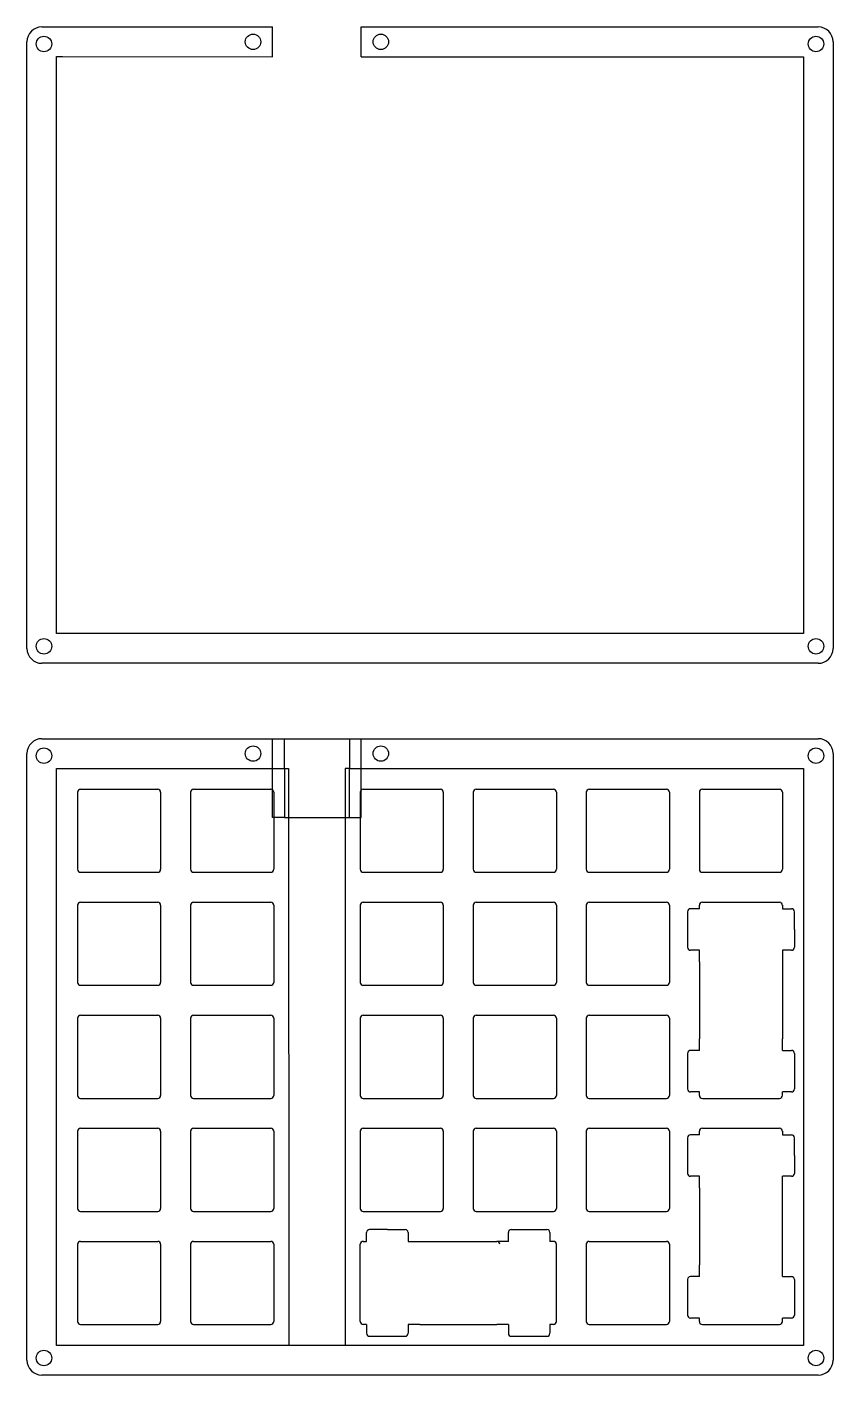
# Model space of a CAD drawing. Header units: millimetres. Extents: x 45 to 619, y 20 to 248.
# Drawn here: x 191.1 to 326.9, y 20.4 to 247.6 of the extents above; entities that cross this region are included whole.
import ezdxf

# ---------------------------------------------------------------- set-up
doc = ezdxf.new("R2010")
doc.units = ezdxf.units.MM

msp = doc.modelspace()

# ---------------------------------------------------------------- linework, layer by layer
for p, q in [((193.58, 247.56), (196.08, 247.56)), ((196.08, 247.56), (232.47, 247.56)), ((232.47, 242.55), (232.47, 247.56)), ((247.41, 247.56), (321.9, 247.56)), ((247.41, 242.55), (247.41, 247.56)), ((321.9, 247.56), (324.4, 247.56)), ((191.08, 142.81), (191.08, 245.06)), ((326.9, 245.06), (326.9, 145.31)), ((196.08, 145.31), (196.08, 242.56)), ((196.08, 242.56), (197.08, 242.56)), ((197.08, 242.56), (232.47, 242.55)), ((247.41, 242.55), (320.9, 242.55)), ((320.9, 242.55), (321.9, 242.55)), ((321.9, 242.55), (321.9, 146.31)), ((321.9, 146.31), (321.9, 145.31)), ((197.08, 145.31), (196.08, 145.31)), ((321.9, 145.31), (197.08, 145.31)), ((326.9, 145.31), (326.9, 142.81)), ((196.08, 140.31), (193.58, 140.31)), ((324.4, 140.31), (196.08, 140.31)), ((193.58, 127.61), (196.08, 127.61)), ((196.08, 127.61), (234.47, 127.61)), ((232.47, 122.6), (232.47, 127.61)), ((234.47, 122.6), (234.47, 127.61)), ((234.47, 127.61), (245.41, 127.61)), ((245.41, 127.61), (321.9, 127.61)), ((245.41, 127.61), (245.41, 122.6)), ((247.41, 122.6), (247.41, 127.61)), ((321.9, 127.61), (324.4, 127.61)), ((191.08, 22.86), (191.08, 125.11)), ((326.9, 125.11), (326.9, 25.36)), ((196.08, 25.36), (196.08, 122.61)), ((196.08, 122.61), (197.08, 122.61)), ((197.08, 122.61), (234.47, 122.6)), ((232.47, 114.3), (232.47, 122.6)), ((234.47, 122.6), (234.47, 115.3)), ((234.47, 122.6), (235.17, 122.6)), ((235.17, 122.6), (235.18, 26.36)), ((245.41, 122.6), (244.7, 122.6)), ((244.7, 122.6), (244.7, 25.36)), ((245.41, 114.3), (245.41, 122.6)), ((245.41, 122.6), (320.9, 122.6)), ((247.41, 114.3), (247.41, 122.6)), ((320.9, 122.6), (321.9, 122.6)), ((321.9, 122.6), (321.9, 26.36)), ((199.6, 118.59), (199.6, 105.59)), ((200.1, 119.09), (213.1, 119.09)), ((213.6, 118.59), (213.6, 105.59)), ((218.65, 118.59), (218.65, 105.59)), ((219.15, 119.09), (232.15, 119.09)), ((232.65, 118.59), (232.65, 105.59)), ((247.23, 118.59), (247.23, 105.59)), ((247.73, 119.09), (260.73, 119.09)), ((261.23, 118.59), (261.23, 105.59)), ((266.28, 118.59), (266.28, 105.59)), ((266.78, 119.09), (279.78, 119.09)), ((280.28, 118.59), (280.28, 105.59)), ((285.33, 118.59), (285.33, 105.59)), ((285.83, 119.09), (298.83, 119.09)), ((299.33, 118.59), (299.33, 105.59)), ((304.38, 118.59), (304.38, 105.59)), ((304.88, 119.09), (317.88, 119.09)), ((318.38, 118.59), (318.38, 105.59)), ((234.47, 114.3), (232.47, 114.3)), ((234.47, 115.3), (234.47, 114.3)), ((234.47, 114.3), (244.41, 114.3)), ((244.41, 114.3), (245.41, 114.3)), ((245.41, 114.3), (247.41, 114.3)), ((200.1, 105.09), (213.1, 105.09)), ((219.15, 105.09), (232.15, 105.09)), ((247.73, 105.09), (260.73, 105.09)), ((266.78, 105.09), (279.78, 105.09)), ((285.83, 105.09), (298.83, 105.09)), ((304.88, 105.09), (317.88, 105.09)), ((200.1, 100.04), (213.1, 100.04)), ((219.15, 100.04), (232.15, 100.04)), ((247.73, 100.04), (260.73, 100.04)), ((266.78, 100.04), (279.78, 100.04)), ((285.83, 100.04), (298.83, 100.04)), ((304.88, 100.04), (317.88, 100.04)), ((318.37, 100.04), (318.38, 100.04)), ((199.6, 99.54), (199.6, 86.54)), ((213.6, 99.54), (213.6, 86.54)), ((218.65, 99.54), (218.65, 86.54)), ((232.65, 99.54), (232.65, 86.54)), ((247.23, 99.54), (247.23, 86.54)), ((261.23, 99.54), (261.23, 86.54)), ((266.28, 99.54), (266.28, 86.54)), ((280.28, 99.54), (280.28, 86.54)), ((285.33, 99.54), (285.33, 86.54)), ((299.33, 99.54), (299.33, 86.54)), ((302.38, 98.45), (302.38, 92.45)), ((304.38, 98.95), (302.88, 98.95)), ((304.38, 98.95), (304.38, 99.54)), ((318.38, 99.54), (318.37, 99.54)), ((318.37, 98.95), (319.88, 98.95)), ((318.38, 99.54), (318.38, 98.95)), ((320.38, 95.45), (320.38, 98.45)), ((320.38, 95.45), (320.38, 92.45)), ((304.38, 91.95), (302.88, 91.95)), ((304.38, 90.01), (304.38, 91.95)), ((318.38, 91.95), (318.38, 90.01)), ((319.88, 91.95), (318.38, 91.95)), ((304.38, 90.01), (304.38, 77.01)), ((318.38, 90.01), (318.38, 77.01)), ((200.1, 86.04), (213.1, 86.04)), ((219.15, 86.04), (232.15, 86.04)), ((247.73, 86.04), (260.73, 86.04)), ((266.78, 86.04), (279.78, 86.04)), ((285.83, 86.04), (298.83, 86.04)), ((199.6, 80.49), (199.6, 67.49)), ((200.1, 80.99), (213.1, 80.99)), ((213.6, 80.49), (213.6, 67.49)), ((218.65, 80.49), (218.65, 67.49)), ((219.15, 80.99), (232.15, 80.99)), ((232.65, 80.49), (232.65, 67.49)), ((247.23, 80.49), (247.23, 67.49)), ((247.73, 80.99), (260.73, 80.99)), ((261.23, 80.49), (261.23, 67.49)), ((266.28, 80.49), (266.28, 67.49)), ((266.78, 80.99), (279.78, 80.99)), ((280.28, 80.49), (280.28, 67.49)), ((285.33, 80.49), (285.33, 67.49)), ((285.83, 80.99), (298.83, 80.99)), ((299.33, 80.49), (299.33, 67.49)), ((304.38, 75.07), (302.88, 75.07)), ((304.38, 75.07), (304.38, 77.01)), ((318.38, 75.07), (318.38, 77.01)), ((318.38, 75.07), (319.88, 75.07)), ((302.38, 74.57), (302.38, 68.57)), ((320.38, 74.57), (320.38, 72)), ((320.38, 72), (320.38, 68.57)), ((200.1, 66.99), (213.1, 66.99)), ((219.15, 66.99), (232.15, 66.99)), ((247.73, 66.99), (260.73, 66.99)), ((266.78, 66.99), (279.78, 66.99)), ((285.83, 66.99), (298.83, 66.99)), ((304.38, 68.07), (302.88, 68.07)), ((304.38, 67.48), (304.38, 68.07)), ((304.88, 66.98), (317.88, 66.98)), ((319.88, 68.07), (318.37, 68.07)), ((318.37, 66.98), (318.38, 66.98)), ((318.38, 66.98), (318.37, 66.98)), ((318.38, 67.48), (318.38, 68.07)), ((199.6, 61.44), (199.6, 48.44)), ((200.1, 61.94), (213.1, 61.94)), ((213.6, 61.44), (213.6, 48.44)), ((218.65, 61.44), (218.65, 48.44)), ((219.15, 61.94), (232.15, 61.94)), ((232.65, 61.44), (232.65, 48.44)), ((247.23, 61.44), (247.23, 48.44)), ((247.73, 61.94), (260.73, 61.94)), ((261.23, 61.44), (261.23, 48.44)), ((266.28, 61.44), (266.28, 48.44)), ((266.78, 61.94), (279.78, 61.94)), ((280.28, 61.44), (280.28, 48.44)), ((285.33, 61.44), (285.33, 48.44)), ((285.83, 61.94), (298.83, 61.94)), ((299.33, 61.44), (299.33, 48.44)), ((304.38, 60.85), (304.38, 61.44)), ((304.88, 61.94), (317.88, 61.94)), ((318.37, 61.94), (318.38, 61.94)), ((318.38, 61.44), (318.37, 61.44)), ((318.38, 61.44), (318.38, 60.85)), ((302.38, 60.35), (302.38, 54.35)), ((304.38, 60.85), (302.88, 60.85)), ((318.37, 60.85), (319.88, 60.85)), ((320.38, 57.35), (320.38, 60.35)), ((320.38, 57.35), (320.38, 54.35)), ((304.38, 53.85), (302.88, 53.85)), ((304.38, 51.91), (304.38, 53.85)), ((319.88, 53.85), (318.38, 53.85)), ((318.38, 38.91), (318.38, 53.85)), ((304.38, 51.91), (304.38, 38.91)), ((200.1, 47.94), (213.1, 47.94)), ((219.15, 47.94), (232.15, 47.94)), ((247.73, 47.94), (260.73, 47.94)), ((266.78, 47.94), (279.78, 47.94)), ((285.83, 47.94), (298.83, 47.94)), ((248.31, 42.88), (248.31, 44.39)), ((251.81, 44.89), (248.81, 44.89)), ((251.81, 44.89), (254.81, 44.89)), ((255.31, 44.39), (255.31, 42.89)), ((272.19, 42.89), (272.19, 44.39)), ((272.69, 44.89), (275.26, 44.89)), ((275.26, 44.89), (278.69, 44.89)), ((279.19, 44.39), (279.19, 42.88)), ((199.6, 42.39), (199.6, 29.39)), ((200.1, 42.89), (213.1, 42.89)), ((213.6, 42.39), (213.6, 29.39)), ((218.65, 42.39), (218.65, 29.39)), ((219.15, 42.89), (232.15, 42.89)), ((232.65, 42.39), (232.65, 29.39)), ((247.23, 42.88), (247.23, 42.89)), ((247.23, 29.39), (247.23, 42.39)), ((247.73, 42.89), (248.31, 42.89)), ((247.73, 42.89), (247.73, 42.88)), ((255.31, 42.89), (257.25, 42.89)), ((257.25, 42.89), (270.25, 42.89)), ((272.19, 42.89), (270.25, 42.89)), ((279.78, 42.89), (279.19, 42.89)), ((280.28, 42.88), (280.28, 42.89)), ((280.28, 42.89), (280.28, 42.88)), ((280.28, 29.39), (280.28, 42.39)), ((285.33, 42.39), (285.33, 29.39)), ((285.83, 42.89), (298.83, 42.89)), ((299.33, 42.39), (299.33, 29.39)), ((304.38, 36.97), (304.38, 38.91)), ((318.38, 36.97), (318.38, 38.91)), ((302.38, 36.47), (302.38, 30.47)), ((304.38, 36.97), (302.88, 36.97)), ((318.38, 36.97), (319.88, 36.97)), ((320.38, 36.47), (320.38, 33.9)), ((320.38, 33.9), (320.38, 30.47)), ((304.38, 29.97), (302.88, 29.97)), ((304.38, 29.38), (304.38, 29.97)), ((319.88, 29.97), (318.37, 29.97)), ((318.38, 29.38), (318.38, 29.97)), ((200.1, 28.89), (213.1, 28.89)), ((219.15, 28.89), (232.15, 28.89)), ((248.31, 28.89), (247.73, 28.89)), ((248.31, 28.89), (248.31, 27.39)), ((255.31, 28.89), (255.31, 27.39)), ((257.25, 28.89), (255.31, 28.89)), ((257.25, 28.89), (270.25, 28.89)), ((272.19, 28.89), (270.25, 28.89)), ((272.19, 28.89), (272.19, 27.39)), ((279.19, 28.89), (279.19, 27.39)), ((279.78, 28.89), (279.19, 28.89)), ((285.83, 28.89), (298.83, 28.89)), ((304.88, 28.88), (317.88, 28.88)), ((318.37, 28.88), (318.38, 28.88)), ((318.38, 28.88), (318.37, 28.88)), ((197.08, 25.36), (196.08, 25.36)), ((321.9, 25.36), (197.08, 25.36)), ((235.18, 26.36), (235.18, 25.36)), ((248.81, 26.89), (254.81, 26.89)), ((272.69, 26.89), (278.69, 26.89)), ((321.9, 26.36), (321.9, 25.36)), ((326.9, 25.36), (326.9, 22.86)), ((196.08, 20.36), (193.58, 20.36)), ((324.4, 20.36), (196.08, 20.36))]:
    msp.add_line(p, q)
for centre in [(193.94, 244.69), (229.17, 245.05), (250.71, 245.05), (324.03, 244.69), (193.94, 143.18), (324.03, 143.18), (193.94, 124.74), (229.17, 125.1), (250.71, 125.1), (324.03, 124.74), (193.94, 23.23), (324.03, 23.23)]:
    msp.add_circle(centre, 1.3)
for centre, radius, start, end in [((193.58, 245.06), 2.5, 90, 180), ((324.4, 245.06), 2.5, 0, 90), ((193.58, 142.81), 2.5, 180, 270), ((324.4, 142.81), 2.5, 270, 0), ((193.58, 125.11), 2.5, 90, 180), ((324.4, 125.11), 2.5, 0, 90), ((200.1, 118.59), 0.5, 90, 180), ((213.1, 118.59), 0.5, 0, 90), ((219.15, 118.59), 0.5, 90, 180), ((232.15, 118.59), 0.5, 0, 90), ((247.73, 118.59), 0.5, 90, 180), ((260.73, 118.59), 0.5, 0, 90), ((266.78, 118.59), 0.5, 90, 180), ((279.78, 118.59), 0.5, 0, 90), ((285.83, 118.59), 0.5, 90, 180), ((298.83, 118.59), 0.5, 0, 90), ((304.88, 118.59), 0.5, 90, 180), ((317.88, 118.59), 0.5, 0, 90), ((200.1, 105.59), 0.5, 180, 270), ((213.1, 105.59), 0.5, 270, 0), ((219.15, 105.59), 0.5, 180, 270), ((232.15, 105.59), 0.5, 270, 0), ((247.73, 105.59), 0.5, 180, 270), ((260.73, 105.59), 0.5, 270, 0), ((266.78, 105.59), 0.5, 180, 270), ((279.78, 105.59), 0.5, 270, 0), ((285.83, 105.59), 0.5, 180, 270), ((298.83, 105.59), 0.5, 270, 0), ((304.88, 105.59), 0.5, 180, 270), ((317.88, 105.59), 0.5, 270, 0), ((200.1, 99.54), 0.5, 90, 180), ((213.1, 99.54), 0.5, 0, 90), ((219.15, 99.54), 0.5, 90, 180), ((232.15, 99.54), 0.5, 0, 90), ((247.73, 99.54), 0.5, 90, 180), ((260.73, 99.54), 0.5, 0, 90), ((266.78, 99.54), 0.5, 90, 180), ((279.78, 99.54), 0.5, 0, 90), ((285.83, 99.54), 0.5, 90, 180), ((298.83, 99.54), 0.5, 0, 90), ((304.88, 99.54), 0.5, 90, 180), ((317.88, 99.54), 0.5, 356.7788, 90), ((302.88, 98.45), 0.5, 90, 180), ((319.88, 98.45), 0.5, 0, 90), ((302.88, 92.45), 0.5, 180, 270), ((319.88, 92.45), 0.5, 270, 0), ((200.1, 86.54), 0.5, 180, 270), ((213.1, 86.54), 0.5, 270, 0), ((219.15, 86.54), 0.5, 180, 270), ((232.15, 86.54), 0.5, 270, 0), ((247.73, 86.54), 0.5, 180, 270), ((260.73, 86.54), 0.5, 270, 0), ((266.78, 86.54), 0.5, 180, 270), ((279.78, 86.54), 0.5, 270, 0), ((285.83, 86.54), 0.5, 180, 270), ((298.83, 86.54), 0.5, 270, 0), ((200.1, 80.49), 0.5, 90, 180), ((213.1, 80.49), 0.5, 0, 90), ((219.15, 80.49), 0.5, 90, 180), ((232.15, 80.49), 0.5, 0, 90), ((247.73, 80.49), 0.5, 90, 180), ((260.73, 80.49), 0.5, 0, 90), ((266.78, 80.49), 0.5, 90, 180), ((279.78, 80.49), 0.5, 0, 90), ((285.83, 80.49), 0.5, 90, 180), ((298.83, 80.49), 0.5, 0, 90), ((302.88, 74.57), 0.5, 90, 180), ((319.88, 74.57), 0.5, 0, 90), ((302.88, 68.57), 0.5, 180, 270), ((319.88, 68.57), 0.5, 270, 0), ((200.1, 67.49), 0.5, 180, 270), ((213.1, 67.49), 0.5, 270, 0), ((219.15, 67.49), 0.5, 180, 270), ((232.15, 67.49), 0.5, 270, 0), ((247.73, 67.49), 0.5, 180, 270), ((260.73, 67.49), 0.5, 270, 0), ((266.78, 67.49), 0.5, 180, 270), ((279.78, 67.49), 0.5, 270, 0), ((285.83, 67.49), 0.5, 180, 270), ((298.83, 67.49), 0.5, 270, 0), ((304.88, 67.48), 0.5, 180, 270), ((317.88, 67.48), 0.5, 270, 3.2212), ((200.1, 61.44), 0.5, 90, 180), ((213.1, 61.44), 0.5, 0, 90), ((219.15, 61.44), 0.5, 90, 180), ((232.15, 61.44), 0.5, 0, 90), ((247.73, 61.44), 0.5, 90, 180), ((260.73, 61.44), 0.5, 0, 90), ((266.78, 61.44), 0.5, 90, 180), ((279.78, 61.44), 0.5, 0, 90), ((285.83, 61.44), 0.5, 90, 180), ((298.83, 61.44), 0.5, 0, 90), ((304.88, 61.44), 0.5, 90, 180), ((317.88, 61.44), 0.5, 356.7788, 90), ((302.88, 60.35), 0.5, 90, 180), ((319.88, 60.35), 0.5, 0, 90), ((302.88, 54.35), 0.5, 180, 270), ((319.88, 54.35), 0.5, 270, 0), ((200.1, 48.44), 0.5, 180, 270), ((213.1, 48.44), 0.5, 270, 0), ((219.15, 48.44), 0.5, 180, 270), ((232.15, 48.44), 0.5, 270, 0), ((247.73, 48.44), 0.5, 180, 270), ((260.73, 48.44), 0.5, 270, 0), ((266.78, 48.44), 0.5, 180, 270), ((279.78, 48.44), 0.5, 270, 0), ((285.83, 48.44), 0.5, 180, 270), ((298.83, 48.44), 0.5, 270, 0), ((248.81, 44.39), 0.5, 90, 180), ((254.81, 44.39), 0.5, 0, 90), ((272.69, 44.39), 0.5, 90, 180), ((278.69, 44.39), 0.5, 0, 90), ((200.1, 42.39), 0.5, 90, 180), ((213.1, 42.39), 0.5, 0, 90), ((219.15, 42.39), 0.5, 90, 180), ((232.15, 42.39), 0.5, 0, 90), ((247.73, 42.39), 0.5, 86.7788, 180), ((270.25, 42.39), 0.5, 0, 90), ((279.78, 42.39), 0.5, 0, 93.2212), ((285.83, 42.39), 0.5, 90, 180), ((298.83, 42.39), 0.5, 0, 90), ((302.88, 36.47), 0.5, 90, 180), ((319.88, 36.47), 0.5, 0, 90), ((302.88, 30.47), 0.5, 180, 270), ((319.88, 30.47), 0.5, 270, 0), ((200.1, 29.39), 0.5, 180, 270), ((213.1, 29.39), 0.5, 270, 0), ((219.15, 29.39), 0.5, 180, 270), ((232.15, 29.39), 0.5, 270, 0), ((247.73, 29.39), 0.5, 180, 270), ((248.81, 27.39), 0.5, 180, 270), ((254.81, 27.39), 0.5, 270, 0), ((272.69, 27.39), 0.5, 180, 270), ((278.69, 27.39), 0.5, 270, 0), ((279.78, 29.39), 0.5, 270, 0), ((285.83, 29.39), 0.5, 180, 270), ((298.83, 29.39), 0.5, 270, 0), ((304.88, 29.38), 0.5, 180, 270), ((317.88, 29.38), 0.5, 270, 3.2212), ((193.58, 22.86), 2.5, 180, 270), ((324.4, 22.86), 2.5, 270, 0)]:
    msp.add_arc(centre, radius, start, end)

doc.saveas('drawing.dxf')
